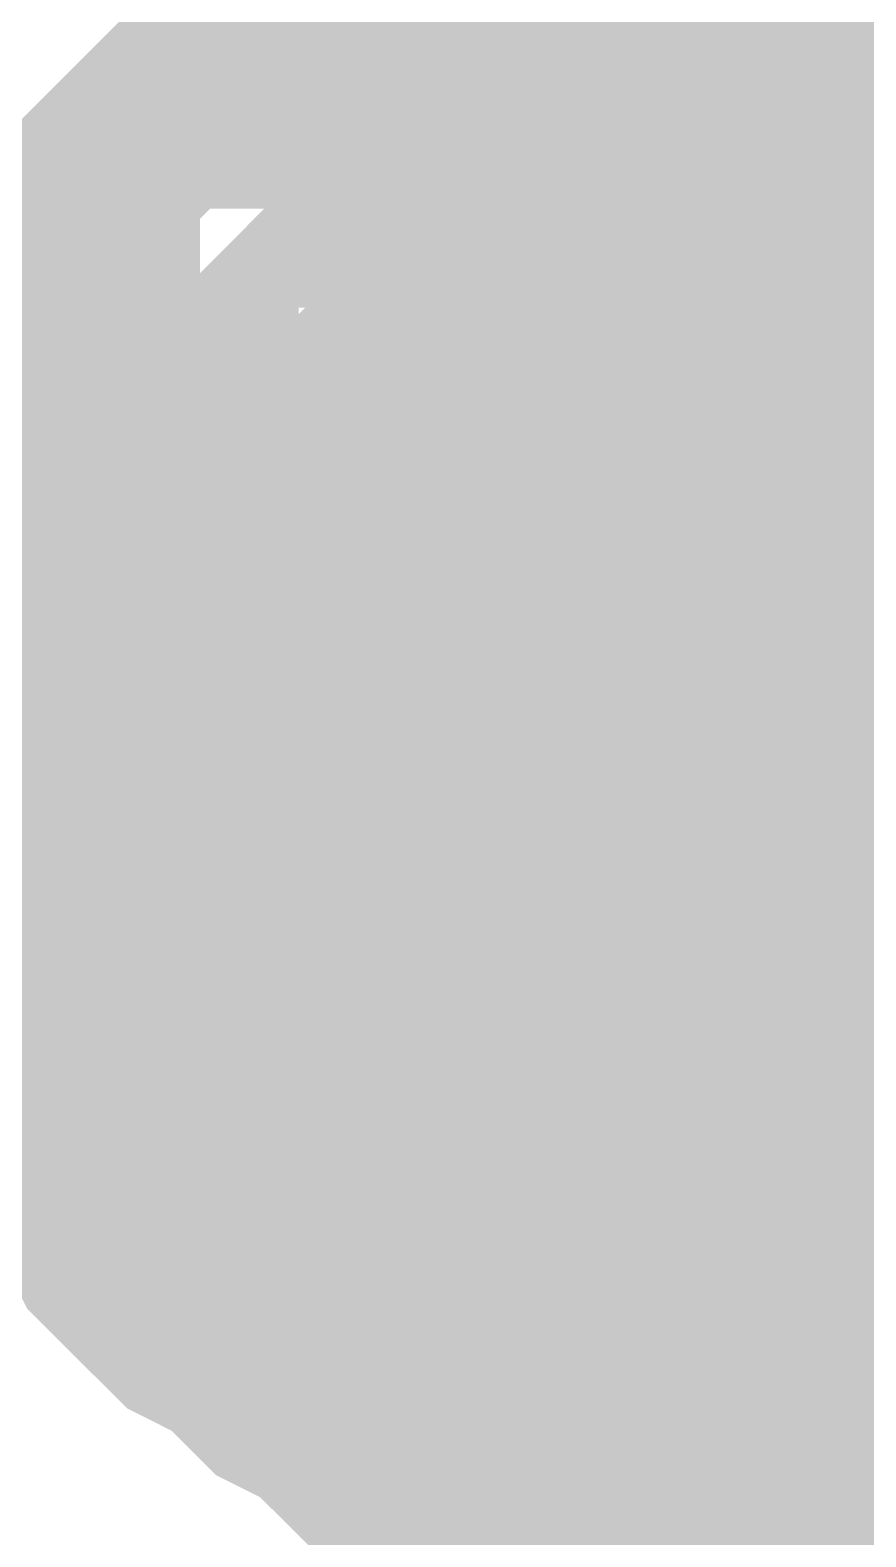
# Model space of a CAD drawing. Header units: inches. Extents: x 0 to 841, y 0 to 594.
# Drawn here: x 439.335 to 440.182, y 221.643 to 223.171 of the extents above; entities that cross this region are included whole.
import ezdxf

# ---------------------------------------------------------------- set-up
doc = ezdxf.new("R2010")
doc.units = ezdxf.units.IN
doc.layers.add('Sheet', color=255, linetype='Continuous')

msp = doc.modelspace()

# ---------------------------------------------------------------- linework, layer by layer
at = {"layer": 'Sheet'}
for points in [[(440.0158, 232.4973, 0.7493, 0.7493, 0), (440.0158, 222.4805, 0.7493, 0.7493, 0)], [(439.2523, 222.4805, 0.2997, 0.2997, 0), (439.2523, 222.5254, 0.2997, 0.2997, 0), (439.2523, 222.5703, 0.2997, 0.2997, 0), (439.2523, 222.5928, 0.2997, 0.2997, 0), (439.2747, 222.6377, 0.2997, 0.2997, 0), (439.2747, 222.6826, 0.2997, 0.2997, 0), (439.2972, 222.7051, 0.2997, 0.2997, 0), (439.2972, 222.75, 0.2997, 0.2997, 0), (439.3196, 222.7725, 0.2997, 0.2997, 0), (439.3196, 222.8174, 0.2997, 0.2997, 0), (439.3421, 222.8398, 0.2997, 0.2997, 0), (439.3646, 222.8848, 0.2997, 0.2997, 0), (439.387, 222.9072, 0.2997, 0.2997, 0), (439.4095, 222.9297, 0.2997, 0.2997, 0), (439.4319, 222.9746, 0.2997, 0.2997, 0), (439.4544, 222.9971, 0.2997, 0.2997, 0), (439.4768, 223.0195, 0.2997, 0.2997, 0), (439.4993, 223.042, 0.2997, 0.2997, 0), (439.5218, 223.0644, 0.2997, 0.2997, 0), (439.5667, 223.0869, 0.2997, 0.2997, 0), (439.5891, 223.1093, 0.2997, 0.2997, 0), (439.6116, 223.1318, 0.2997, 0.2997, 0), (439.6565, 223.1543, 0.2997, 0.2997, 0), (439.679, 223.1767, 0.2997, 0.2997, 0), (439.7239, 223.1767, 0.2997, 0.2997, 0), (439.7463, 223.1992, 0.2997, 0.2997, 0), (439.7913, 223.1992, 0.2997, 0.2997, 0), (439.8137, 223.2216, 0.2997, 0.2997, 0), (439.8586, 223.2216, 0.2997, 0.2997, 0), (439.9035, 223.2441, 0.2997, 0.2997, 0), (439.926, 223.2441, 0.2997, 0.2997, 0), (439.9709, 223.2441, 0.2997, 0.2997, 0), (440.0158, 223.2441, 0.2997, 0.2997, 0)], [(439.2523, 222.4805, 0.2997, 0.2997, 0), (439.2523, 222.5254, 0.2997, 0.2997, 0), (439.2523, 222.5703, 0.2997, 0.2997, 0), (439.2523, 222.5928, 0.2997, 0.2997, 0), (439.2747, 222.6377, 0.2997, 0.2997, 0), (439.2747, 222.6826, 0.2997, 0.2997, 0), (439.2972, 222.7051, 0.2997, 0.2997, 0), (439.2972, 222.75, 0.2997, 0.2997, 0), (439.3196, 222.7725, 0.2997, 0.2997, 0), (439.3196, 222.8174, 0.2997, 0.2997, 0), (439.3421, 222.8398, 0.2997, 0.2997, 0), (439.3646, 222.8848, 0.2997, 0.2997, 0), (439.387, 222.9072, 0.2997, 0.2997, 0), (439.4095, 222.9297, 0.2997, 0.2997, 0), (439.4319, 222.9746, 0.2997, 0.2997, 0), (439.4544, 222.9971, 0.2997, 0.2997, 0), (439.4768, 223.0195, 0.2997, 0.2997, 0), (439.4993, 223.042, 0.2997, 0.2997, 0), (439.5218, 223.0644, 0.2997, 0.2997, 0), (439.5667, 223.0869, 0.2997, 0.2997, 0), (439.5891, 223.1093, 0.2997, 0.2997, 0), (439.6116, 223.1318, 0.2997, 0.2997, 0), (439.6565, 223.1543, 0.2997, 0.2997, 0), (439.679, 223.1767, 0.2997, 0.2997, 0), (439.7239, 223.1767, 0.2997, 0.2997, 0), (439.7463, 223.1992, 0.2997, 0.2997, 0), (439.7913, 223.1992, 0.2997, 0.2997, 0), (439.8137, 223.2216, 0.2997, 0.2997, 0), (439.8586, 223.2216, 0.2997, 0.2997, 0), (439.9035, 223.2441, 0.2997, 0.2997, 0), (439.926, 223.2441, 0.2997, 0.2997, 0), (439.9709, 223.2441, 0.2997, 0.2997, 0), (440.0158, 223.2441, 0.2997, 0.2997, 0)], [(440.0158, 223.2441, 0.2997, 0.2997, 0), (440.0158, 223.2441, 0.2997, 0.2997, 0)], [(440.0158, 223.2441, 0.2997, 0.2997, 0), (440.0608, 223.2441, 0.2997, 0.2997, 0), (440.0832, 223.2441, 0.2997, 0.2997, 0), (440.1281, 223.2441, 0.2997, 0.2997, 0), (440.173, 223.2216, 0.2997, 0.2997, 0), (440.1955, 223.2216, 0.2997, 0.2997, 0), (440.2404, 223.1992, 0.2997, 0.2997, 0), (440.2629, 223.1992, 0.2997, 0.2997, 0), (440.3078, 223.1767, 0.2997, 0.2997, 0), (440.3302, 223.1767, 0.2997, 0.2997, 0), (440.3752, 223.1543, 0.2997, 0.2997, 0)], [(440.0158, 223.2441, 0.2997, 0.2997, 0), (440.0158, 223.2441, 0.2997, 0.2997, 0)], [(440.0158, 223.2441, 0.2997, 0.2997, 0), (440.0608, 223.2441, 0.2997, 0.2997, 0), (440.0832, 223.2441, 0.2997, 0.2997, 0), (440.1281, 223.2441, 0.2997, 0.2997, 0), (440.173, 223.2216, 0.2997, 0.2997, 0), (440.1955, 223.2216, 0.2997, 0.2997, 0), (440.2404, 223.1992, 0.2997, 0.2997, 0), (440.2629, 223.1992, 0.2997, 0.2997, 0), (440.3078, 223.1767, 0.2997, 0.2997, 0), (440.3302, 223.1767, 0.2997, 0.2997, 0), (440.3752, 223.1543, 0.2997, 0.2997, 0)], [(439.2747, 222.6826, 0.0991, 0.0991, 0), (439.2972, 222.7051, 0.0991, 0.0991, 0), (439.2972, 222.75, 0.0991, 0.0991, 0), (439.3196, 222.7725, 0.0991, 0.0991, 0), (439.3196, 222.8174, 0.0991, 0.0991, 0), (439.3421, 222.8398, 0.0991, 0.0991, 0), (439.3646, 222.8848, 0.0991, 0.0991, 0), (439.387, 222.9072, 0.0991, 0.0991, 0), (439.4095, 222.9297, 0.0991, 0.0991, 0), (439.4319, 222.9746, 0.0991, 0.0991, 0), (439.4544, 222.9971, 0.0991, 0.0991, 0), (439.4768, 223.0195, 0.0991, 0.0991, 0), (439.4993, 223.042, 0.0991, 0.0991, 0), (439.5218, 223.0644, 0.0991, 0.0991, 0), (439.5667, 223.0869, 0.0991, 0.0991, 0), (439.5891, 223.1093, 0.0991, 0.0991, 0), (439.6116, 223.1318, 0.0991, 0.0991, 0), (439.6565, 223.1543, 0.0991, 0.0991, 0), (439.679, 223.1767, 0.0991, 0.0991, 0), (439.7239, 223.1767, 0.0991, 0.0991, 0), (439.7463, 223.1992, 0.0991, 0.0991, 0), (439.7913, 223.1992, 0.0991, 0.0991, 0), (439.8137, 223.2216, 0.0991, 0.0991, 0)], [(439.2747, 222.6826, 0.0991, 0.0991, 0), (439.2972, 222.7051, 0.0991, 0.0991, 0), (439.2972, 222.75, 0.0991, 0.0991, 0), (439.3196, 222.7725, 0.0991, 0.0991, 0), (439.3196, 222.8174, 0.0991, 0.0991, 0), (439.3421, 222.8398, 0.0991, 0.0991, 0), (439.3646, 222.8848, 0.0991, 0.0991, 0), (439.387, 222.9072, 0.0991, 0.0991, 0), (439.4095, 222.9297, 0.0991, 0.0991, 0), (439.4319, 222.9746, 0.0991, 0.0991, 0), (439.4544, 222.9971, 0.0991, 0.0991, 0), (439.4768, 223.0195, 0.0991, 0.0991, 0), (439.4993, 223.042, 0.0991, 0.0991, 0), (439.5218, 223.0644, 0.0991, 0.0991, 0), (439.5667, 223.0869, 0.0991, 0.0991, 0), (439.5891, 223.1093, 0.0991, 0.0991, 0), (439.6116, 223.1318, 0.0991, 0.0991, 0), (439.6565, 223.1543, 0.0991, 0.0991, 0), (439.679, 223.1767, 0.0991, 0.0991, 0), (439.7239, 223.1767, 0.0991, 0.0991, 0), (439.7463, 223.1992, 0.0991, 0.0991, 0), (439.7913, 223.1992, 0.0991, 0.0991, 0), (439.8137, 223.2216, 0.0991, 0.0991, 0)], [(440.1955, 223.2216, 0.0991, 0.0991, 0), (440.2404, 223.1992, 0.0991, 0.0991, 0)], [(440.1955, 223.2216, 0.0991, 0.0991, 0), (440.2404, 223.1992, 0.0991, 0.0991, 0)], [(439.4993, 222.4805, 0.2997, 0.2997, 0), (439.4993, 222.5029, 0.2997, 0.2997, 0), (439.4993, 222.5254, 0.2997, 0.2997, 0), (439.4993, 222.5703, 0.2997, 0.2997, 0), (439.4993, 222.5928, 0.2997, 0.2997, 0), (439.5218, 222.6152, 0.2997, 0.2997, 0), (439.5218, 222.6377, 0.2997, 0.2997, 0), (439.5218, 222.6602, 0.2997, 0.2997, 0), (439.5442, 222.6826, 0.2997, 0.2997, 0), (439.5442, 222.7051, 0.2997, 0.2997, 0), (439.5667, 222.7275, 0.2997, 0.2997, 0), (439.5667, 222.75, 0.2997, 0.2997, 0), (439.5891, 222.7725, 0.2997, 0.2997, 0), (439.5891, 222.7949, 0.2997, 0.2997, 0), (439.6116, 222.8174, 0.2997, 0.2997, 0), (439.6341, 222.8398, 0.2997, 0.2997, 0), (439.6565, 222.8398, 0.2997, 0.2997, 0), (439.6565, 222.8623, 0.2997, 0.2997, 0), (439.679, 222.8848, 0.2997, 0.2997, 0), (439.7014, 222.9072, 0.2997, 0.2997, 0), (439.7239, 222.9072, 0.2997, 0.2997, 0), (439.7463, 222.9297, 0.2997, 0.2997, 0), (439.7688, 222.9297, 0.2997, 0.2997, 0), (439.7913, 222.9521, 0.2997, 0.2997, 0), (439.8137, 222.9521, 0.2997, 0.2997, 0), (439.8362, 222.9746, 0.2997, 0.2997, 0), (439.8586, 222.9746, 0.2997, 0.2997, 0), (439.8811, 222.9746, 0.2997, 0.2997, 0), (439.9035, 222.9971, 0.2997, 0.2997, 0), (439.926, 222.9971, 0.2997, 0.2997, 0), (439.9709, 222.9971, 0.2997, 0.2997, 0), (439.9934, 222.9971, 0.2997, 0.2997, 0), (440.0158, 222.9971, 0.2997, 0.2997, 0)], [(439.4993, 222.4805, 0.2997, 0.2997, 0), (439.4993, 222.5029, 0.2997, 0.2997, 0), (439.4993, 222.5254, 0.2997, 0.2997, 0), (439.4993, 222.5703, 0.2997, 0.2997, 0), (439.4993, 222.5928, 0.2997, 0.2997, 0), (439.5218, 222.6152, 0.2997, 0.2997, 0), (439.5218, 222.6377, 0.2997, 0.2997, 0), (439.5218, 222.6602, 0.2997, 0.2997, 0), (439.5442, 222.6826, 0.2997, 0.2997, 0), (439.5442, 222.7051, 0.2997, 0.2997, 0), (439.5667, 222.7275, 0.2997, 0.2997, 0), (439.5667, 222.75, 0.2997, 0.2997, 0), (439.5891, 222.7725, 0.2997, 0.2997, 0), (439.5891, 222.7949, 0.2997, 0.2997, 0), (439.6116, 222.8174, 0.2997, 0.2997, 0), (439.6341, 222.8398, 0.2997, 0.2997, 0), (439.6565, 222.8398, 0.2997, 0.2997, 0), (439.6565, 222.8623, 0.2997, 0.2997, 0), (439.679, 222.8848, 0.2997, 0.2997, 0), (439.7014, 222.9072, 0.2997, 0.2997, 0), (439.7239, 222.9072, 0.2997, 0.2997, 0), (439.7463, 222.9297, 0.2997, 0.2997, 0), (439.7688, 222.9297, 0.2997, 0.2997, 0), (439.7913, 222.9521, 0.2997, 0.2997, 0), (439.8137, 222.9521, 0.2997, 0.2997, 0), (439.8362, 222.9746, 0.2997, 0.2997, 0), (439.8586, 222.9746, 0.2997, 0.2997, 0), (439.8811, 222.9746, 0.2997, 0.2997, 0), (439.9035, 222.9971, 0.2997, 0.2997, 0), (439.926, 222.9971, 0.2997, 0.2997, 0), (439.9709, 222.9971, 0.2997, 0.2997, 0), (439.9934, 222.9971, 0.2997, 0.2997, 0), (440.0158, 222.9971, 0.2997, 0.2997, 0)], [(440.0158, 222.9971, 0.2997, 0.2997, 0), (440.0158, 222.9971, 0.2997, 0.2997, 0)], [(440.0158, 222.9971, 0.2997, 0.2997, 0), (440.0383, 222.9971, 0.2997, 0.2997, 0), (440.0608, 222.9971, 0.2997, 0.2997, 0), (440.0832, 222.9971, 0.2997, 0.2997, 0), (440.1057, 222.9971, 0.2997, 0.2997, 0), (440.1281, 222.9746, 0.2997, 0.2997, 0), (440.1506, 222.9746, 0.2997, 0.2997, 0), (440.1955, 222.9746, 0.2997, 0.2997, 0), (440.218, 222.9521, 0.2997, 0.2997, 0), (440.218, 222.9521, 0.2997, 0.2997, 0), (440.2404, 222.9297, 0.2997, 0.2997, 0), (440.2629, 222.9297, 0.2997, 0.2997, 0), (440.2853, 222.9072, 0.2997, 0.2997, 0), (440.3078, 222.9072, 0.2997, 0.2997, 0), (440.3302, 222.8848, 0.2997, 0.2997, 0), (440.3527, 222.8623, 0.2997, 0.2997, 0)], [(440.0158, 222.9971, 0.2997, 0.2997, 0), (440.0158, 222.9971, 0.2997, 0.2997, 0)], [(440.0158, 222.9971, 0.2997, 0.2997, 0), (440.0383, 222.9971, 0.2997, 0.2997, 0), (440.0608, 222.9971, 0.2997, 0.2997, 0), (440.0832, 222.9971, 0.2997, 0.2997, 0), (440.1057, 222.9971, 0.2997, 0.2997, 0), (440.1281, 222.9746, 0.2997, 0.2997, 0), (440.1506, 222.9746, 0.2997, 0.2997, 0), (440.1955, 222.9746, 0.2997, 0.2997, 0), (440.218, 222.9521, 0.2997, 0.2997, 0), (440.218, 222.9521, 0.2997, 0.2997, 0), (440.2404, 222.9297, 0.2997, 0.2997, 0), (440.2629, 222.9297, 0.2997, 0.2997, 0), (440.2853, 222.9072, 0.2997, 0.2997, 0), (440.3078, 222.9072, 0.2997, 0.2997, 0), (440.3302, 222.8848, 0.2997, 0.2997, 0), (440.3527, 222.8623, 0.2997, 0.2997, 0)], [(439.4993, 222.4805, 0.0991, 0.0991, 0), (439.4993, 222.5029, 0.0991, 0.0991, 0), (439.4993, 222.5254, 0.0991, 0.0991, 0), (439.4993, 222.5703, 0.0991, 0.0991, 0), (439.4993, 222.5928, 0.0991, 0.0991, 0), (439.5218, 222.6152, 0.0991, 0.0991, 0), (439.5218, 222.6377, 0.0991, 0.0991, 0), (439.5218, 222.6602, 0.0991, 0.0991, 0), (439.5442, 222.6826, 0.0991, 0.0991, 0), (439.5442, 222.7051, 0.0991, 0.0991, 0), (439.5667, 222.7275, 0.0991, 0.0991, 0), (439.5667, 222.75, 0.0991, 0.0991, 0), (439.5891, 222.7725, 0.0991, 0.0991, 0), (439.5891, 222.7949, 0.0991, 0.0991, 0), (439.6116, 222.8174, 0.0991, 0.0991, 0), (439.6341, 222.8398, 0.0991, 0.0991, 0), (439.6565, 222.8398, 0.0991, 0.0991, 0), (439.6565, 222.8623, 0.0991, 0.0991, 0), (439.679, 222.8848, 0.0991, 0.0991, 0), (439.7014, 222.9072, 0.0991, 0.0991, 0), (439.7239, 222.9072, 0.0991, 0.0991, 0), (439.7463, 222.9297, 0.0991, 0.0991, 0), (439.7688, 222.9297, 0.0991, 0.0991, 0), (439.7913, 222.9521, 0.0991, 0.0991, 0), (439.8137, 222.9521, 0.0991, 0.0991, 0), (439.8362, 222.9746, 0.0991, 0.0991, 0), (439.8586, 222.9746, 0.0991, 0.0991, 0), (439.8811, 222.9746, 0.0991, 0.0991, 0), (439.9035, 222.9971, 0.0991, 0.0991, 0), (439.926, 222.9971, 0.0991, 0.0991, 0), (439.9709, 222.9971, 0.0991, 0.0991, 0), (439.9934, 222.9971, 0.0991, 0.0991, 0), (440.0158, 222.9971, 0.0991, 0.0991, 0)], [(439.4993, 222.4805, 0.0991, 0.0991, 0), (439.4993, 222.5029, 0.0991, 0.0991, 0), (439.4993, 222.5254, 0.0991, 0.0991, 0), (439.4993, 222.5703, 0.0991, 0.0991, 0), (439.4993, 222.5928, 0.0991, 0.0991, 0), (439.5218, 222.6152, 0.0991, 0.0991, 0), (439.5218, 222.6377, 0.0991, 0.0991, 0), (439.5218, 222.6602, 0.0991, 0.0991, 0), (439.5442, 222.6826, 0.0991, 0.0991, 0), (439.5442, 222.7051, 0.0991, 0.0991, 0), (439.5667, 222.7275, 0.0991, 0.0991, 0), (439.5667, 222.75, 0.0991, 0.0991, 0), (439.5891, 222.7725, 0.0991, 0.0991, 0), (439.5891, 222.7949, 0.0991, 0.0991, 0), (439.6116, 222.8174, 0.0991, 0.0991, 0), (439.6341, 222.8398, 0.0991, 0.0991, 0), (439.6565, 222.8398, 0.0991, 0.0991, 0), (439.6565, 222.8623, 0.0991, 0.0991, 0), (439.679, 222.8848, 0.0991, 0.0991, 0), (439.7014, 222.9072, 0.0991, 0.0991, 0), (439.7239, 222.9072, 0.0991, 0.0991, 0), (439.7463, 222.9297, 0.0991, 0.0991, 0), (439.7688, 222.9297, 0.0991, 0.0991, 0), (439.7913, 222.9521, 0.0991, 0.0991, 0), (439.8137, 222.9521, 0.0991, 0.0991, 0), (439.8362, 222.9746, 0.0991, 0.0991, 0), (439.8586, 222.9746, 0.0991, 0.0991, 0), (439.8811, 222.9746, 0.0991, 0.0991, 0), (439.9035, 222.9971, 0.0991, 0.0991, 0), (439.926, 222.9971, 0.0991, 0.0991, 0), (439.9709, 222.9971, 0.0991, 0.0991, 0), (439.9934, 222.9971, 0.0991, 0.0991, 0), (440.0158, 222.9971, 0.0991, 0.0991, 0)], [(440.0158, 222.9971, 0.0991, 0.0991, 0), (440.0158, 222.9971, 0.0991, 0.0991, 0)], [(440.0158, 222.9971, 0.0991, 0.0991, 0), (440.0383, 222.9971, 0.0991, 0.0991, 0), (440.0608, 222.9971, 0.0991, 0.0991, 0), (440.0832, 222.9971, 0.0991, 0.0991, 0), (440.1057, 222.9971, 0.0991, 0.0991, 0), (440.1281, 222.9746, 0.0991, 0.0991, 0), (440.1506, 222.9746, 0.0991, 0.0991, 0), (440.1955, 222.9746, 0.0991, 0.0991, 0), (440.218, 222.9521, 0.0991, 0.0991, 0), (440.218, 222.9521, 0.0991, 0.0991, 0), (440.2404, 222.9297, 0.0991, 0.0991, 0)], [(440.0158, 222.9971, 0.0991, 0.0991, 0), (440.0158, 222.9971, 0.0991, 0.0991, 0)], [(440.0158, 222.9971, 0.0991, 0.0991, 0), (440.0383, 222.9971, 0.0991, 0.0991, 0), (440.0608, 222.9971, 0.0991, 0.0991, 0), (440.0832, 222.9971, 0.0991, 0.0991, 0), (440.1057, 222.9971, 0.0991, 0.0991, 0), (440.1281, 222.9746, 0.0991, 0.0991, 0), (440.1506, 222.9746, 0.0991, 0.0991, 0), (440.1955, 222.9746, 0.0991, 0.0991, 0), (440.218, 222.9521, 0.0991, 0.0991, 0), (440.218, 222.9521, 0.0991, 0.0991, 0), (440.2404, 222.9297, 0.0991, 0.0991, 0)], [(455.0177, 222.4805, 0.7493, 0.7493, 0), (440.0158, 222.4805, 0.7493, 0.7493, 0), (440.0158, 217.4946, 0.7493, 0.7493, 0), (425.014, 217.4946, 0.7493, 0.7493, 0)], [(440.0158, 221.7169, 0.2997, 0.2997, 0), (439.9709, 221.7169, 0.2997, 0.2997, 0), (439.926, 221.7169, 0.2997, 0.2997, 0), (439.9035, 221.7169, 0.2997, 0.2997, 0), (439.8586, 221.7393, 0.2997, 0.2997, 0), (439.8137, 221.7393, 0.2997, 0.2997, 0), (439.7913, 221.7618, 0.2997, 0.2997, 0), (439.7463, 221.7618, 0.2997, 0.2997, 0), (439.7239, 221.7843, 0.2997, 0.2997, 0), (439.679, 221.7843, 0.2997, 0.2997, 0), (439.6565, 221.8067, 0.2997, 0.2997, 0), (439.6116, 221.8292, 0.2997, 0.2997, 0), (439.5891, 221.8516, 0.2997, 0.2997, 0), (439.5667, 221.8741, 0.2997, 0.2997, 0), (439.5218, 221.8966, 0.2997, 0.2997, 0), (439.4993, 221.919, 0.2997, 0.2997, 0), (439.4768, 221.9415, 0.2997, 0.2997, 0), (439.4544, 221.9639, 0.2997, 0.2997, 0), (439.4319, 222.0088, 0.2997, 0.2997, 0), (439.4095, 222.0313, 0.2997, 0.2997, 0), (439.387, 222.0538, 0.2997, 0.2997, 0), (439.3646, 222.0987, 0.2997, 0.2997, 0), (439.3421, 222.1211, 0.2997, 0.2997, 0), (439.3196, 222.1661, 0.2997, 0.2997, 0), (439.3196, 222.1885, 0.2997, 0.2997, 0), (439.2972, 222.2334, 0.2997, 0.2997, 0), (439.2972, 222.2559, 0.2997, 0.2997, 0), (439.2747, 222.3008, 0.2997, 0.2997, 0), (439.2747, 222.3233, 0.2997, 0.2997, 0), (439.2523, 222.3682, 0.2997, 0.2997, 0), (439.2523, 222.4131, 0.2997, 0.2997, 0), (439.2523, 222.4356, 0.2997, 0.2997, 0), (439.2523, 222.4805, 0.2997, 0.2997, 0)], [(439.2523, 222.4805, 0.2997, 0.2997, 0), (439.2523, 222.4805, 0.2997, 0.2997, 0)], [(440.0158, 221.7169, 0.2997, 0.2997, 0), (439.9709, 221.7169, 0.2997, 0.2997, 0), (439.926, 221.7169, 0.2997, 0.2997, 0), (439.9035, 221.7169, 0.2997, 0.2997, 0), (439.8586, 221.7393, 0.2997, 0.2997, 0), (439.8137, 221.7393, 0.2997, 0.2997, 0), (439.7913, 221.7618, 0.2997, 0.2997, 0), (439.7463, 221.7618, 0.2997, 0.2997, 0), (439.7239, 221.7843, 0.2997, 0.2997, 0), (439.679, 221.7843, 0.2997, 0.2997, 0), (439.6565, 221.8067, 0.2997, 0.2997, 0), (439.6116, 221.8292, 0.2997, 0.2997, 0), (439.5891, 221.8516, 0.2997, 0.2997, 0), (439.5667, 221.8741, 0.2997, 0.2997, 0), (439.5218, 221.8966, 0.2997, 0.2997, 0), (439.4993, 221.919, 0.2997, 0.2997, 0), (439.4768, 221.9415, 0.2997, 0.2997, 0), (439.4544, 221.9639, 0.2997, 0.2997, 0), (439.4319, 222.0088, 0.2997, 0.2997, 0), (439.4095, 222.0313, 0.2997, 0.2997, 0), (439.387, 222.0538, 0.2997, 0.2997, 0), (439.3646, 222.0987, 0.2997, 0.2997, 0), (439.3421, 222.1211, 0.2997, 0.2997, 0), (439.3196, 222.1661, 0.2997, 0.2997, 0), (439.3196, 222.1885, 0.2997, 0.2997, 0), (439.2972, 222.2334, 0.2997, 0.2997, 0), (439.2972, 222.2559, 0.2997, 0.2997, 0), (439.2747, 222.3008, 0.2997, 0.2997, 0), (439.2747, 222.3233, 0.2997, 0.2997, 0), (439.2523, 222.3682, 0.2997, 0.2997, 0), (439.2523, 222.4131, 0.2997, 0.2997, 0), (439.2523, 222.4356, 0.2997, 0.2997, 0), (439.2523, 222.4805, 0.2997, 0.2997, 0)], [(439.2523, 222.4805, 0.2997, 0.2997, 0), (439.2523, 222.4805, 0.2997, 0.2997, 0)], [(440.0158, 221.9864, 0.2997, 0.2997, 0), (439.9934, 221.9864, 0.2997, 0.2997, 0), (439.9709, 221.9864, 0.2997, 0.2997, 0), (439.926, 221.9864, 0.2997, 0.2997, 0), (439.9035, 221.9864, 0.2997, 0.2997, 0), (439.8811, 222.0088, 0.2997, 0.2997, 0), (439.8586, 222.0088, 0.2997, 0.2997, 0), (439.8362, 222.0088, 0.2997, 0.2997, 0), (439.8137, 222.0313, 0.2997, 0.2997, 0), (439.7913, 222.0313, 0.2997, 0.2997, 0), (439.7688, 222.0538, 0.2997, 0.2997, 0), (439.7463, 222.0538, 0.2997, 0.2997, 0), (439.7239, 222.0762, 0.2997, 0.2997, 0), (439.7014, 222.0762, 0.2997, 0.2997, 0), (439.679, 222.0987, 0.2997, 0.2997, 0), (439.6565, 222.1211, 0.2997, 0.2997, 0), (439.6565, 222.1211, 0.2997, 0.2997, 0), (439.6341, 222.1436, 0.2997, 0.2997, 0), (439.6116, 222.1661, 0.2997, 0.2997, 0), (439.5891, 222.1885, 0.2997, 0.2997, 0), (439.5891, 222.211, 0.2997, 0.2997, 0), (439.5667, 222.2334, 0.2997, 0.2997, 0), (439.5667, 222.2559, 0.2997, 0.2997, 0), (439.5442, 222.2784, 0.2997, 0.2997, 0), (439.5442, 222.3008, 0.2997, 0.2997, 0), (439.5218, 222.3008, 0.2997, 0.2997, 0), (439.5218, 222.3457, 0.2997, 0.2997, 0), (439.5218, 222.3682, 0.2997, 0.2997, 0), (439.4993, 222.3907, 0.2997, 0.2997, 0), (439.4993, 222.4131, 0.2997, 0.2997, 0), (439.4993, 222.4356, 0.2997, 0.2997, 0), (439.4993, 222.458, 0.2997, 0.2997, 0), (439.4993, 222.4805, 0.2997, 0.2997, 0)], [(439.4993, 222.4805, 0.2997, 0.2997, 0), (439.4993, 222.4805, 0.2997, 0.2997, 0)], [(440.0158, 221.9864, 0.2997, 0.2997, 0), (439.9934, 221.9864, 0.2997, 0.2997, 0), (439.9709, 221.9864, 0.2997, 0.2997, 0), (439.926, 221.9864, 0.2997, 0.2997, 0), (439.9035, 221.9864, 0.2997, 0.2997, 0), (439.8811, 222.0088, 0.2997, 0.2997, 0), (439.8586, 222.0088, 0.2997, 0.2997, 0), (439.8362, 222.0088, 0.2997, 0.2997, 0), (439.8137, 222.0313, 0.2997, 0.2997, 0), (439.7913, 222.0313, 0.2997, 0.2997, 0), (439.7688, 222.0538, 0.2997, 0.2997, 0), (439.7463, 222.0538, 0.2997, 0.2997, 0), (439.7239, 222.0762, 0.2997, 0.2997, 0), (439.7014, 222.0762, 0.2997, 0.2997, 0), (439.679, 222.0987, 0.2997, 0.2997, 0), (439.6565, 222.1211, 0.2997, 0.2997, 0), (439.6565, 222.1211, 0.2997, 0.2997, 0), (439.6341, 222.1436, 0.2997, 0.2997, 0), (439.6116, 222.1661, 0.2997, 0.2997, 0), (439.5891, 222.1885, 0.2997, 0.2997, 0), (439.5891, 222.211, 0.2997, 0.2997, 0), (439.5667, 222.2334, 0.2997, 0.2997, 0), (439.5667, 222.2559, 0.2997, 0.2997, 0), (439.5442, 222.2784, 0.2997, 0.2997, 0), (439.5442, 222.3008, 0.2997, 0.2997, 0), (439.5218, 222.3008, 0.2997, 0.2997, 0), (439.5218, 222.3457, 0.2997, 0.2997, 0), (439.5218, 222.3682, 0.2997, 0.2997, 0), (439.4993, 222.3907, 0.2997, 0.2997, 0), (439.4993, 222.4131, 0.2997, 0.2997, 0), (439.4993, 222.4356, 0.2997, 0.2997, 0), (439.4993, 222.458, 0.2997, 0.2997, 0), (439.4993, 222.4805, 0.2997, 0.2997, 0)], [(439.4993, 222.4805, 0.2997, 0.2997, 0), (439.4993, 222.4805, 0.2997, 0.2997, 0)], [(440.0158, 221.9864, 0.0991, 0.0991, 0), (439.9934, 221.9864, 0.0991, 0.0991, 0), (439.9709, 221.9864, 0.0991, 0.0991, 0), (439.926, 221.9864, 0.0991, 0.0991, 0), (439.9035, 221.9864, 0.0991, 0.0991, 0), (439.8811, 222.0088, 0.0991, 0.0991, 0), (439.8586, 222.0088, 0.0991, 0.0991, 0), (439.8362, 222.0088, 0.0991, 0.0991, 0), (439.8137, 222.0313, 0.0991, 0.0991, 0), (439.7913, 222.0313, 0.0991, 0.0991, 0), (439.7688, 222.0538, 0.0991, 0.0991, 0), (439.7463, 222.0538, 0.0991, 0.0991, 0), (439.7239, 222.0762, 0.0991, 0.0991, 0), (439.7014, 222.0762, 0.0991, 0.0991, 0), (439.679, 222.0987, 0.0991, 0.0991, 0), (439.6565, 222.1211, 0.0991, 0.0991, 0), (439.6565, 222.1211, 0.0991, 0.0991, 0), (439.6341, 222.1436, 0.0991, 0.0991, 0), (439.6116, 222.1661, 0.0991, 0.0991, 0), (439.5891, 222.1885, 0.0991, 0.0991, 0), (439.5891, 222.211, 0.0991, 0.0991, 0), (439.5667, 222.2334, 0.0991, 0.0991, 0), (439.5667, 222.2559, 0.0991, 0.0991, 0), (439.5442, 222.2784, 0.0991, 0.0991, 0), (439.5442, 222.3008, 0.0991, 0.0991, 0), (439.5218, 222.3008, 0.0991, 0.0991, 0), (439.5218, 222.3457, 0.0991, 0.0991, 0), (439.5218, 222.3682, 0.0991, 0.0991, 0), (439.4993, 222.3907, 0.0991, 0.0991, 0), (439.4993, 222.4131, 0.0991, 0.0991, 0), (439.4993, 222.4356, 0.0991, 0.0991, 0), (439.4993, 222.458, 0.0991, 0.0991, 0), (439.4993, 222.4805, 0.0991, 0.0991, 0)], [(439.4993, 222.4805, 0.0991, 0.0991, 0), (439.4993, 222.4805, 0.0991, 0.0991, 0)], [(440.0158, 221.9864, 0.0991, 0.0991, 0), (439.9934, 221.9864, 0.0991, 0.0991, 0), (439.9709, 221.9864, 0.0991, 0.0991, 0), (439.926, 221.9864, 0.0991, 0.0991, 0), (439.9035, 221.9864, 0.0991, 0.0991, 0), (439.8811, 222.0088, 0.0991, 0.0991, 0), (439.8586, 222.0088, 0.0991, 0.0991, 0), (439.8362, 222.0088, 0.0991, 0.0991, 0), (439.8137, 222.0313, 0.0991, 0.0991, 0), (439.7913, 222.0313, 0.0991, 0.0991, 0), (439.7688, 222.0538, 0.0991, 0.0991, 0), (439.7463, 222.0538, 0.0991, 0.0991, 0), (439.7239, 222.0762, 0.0991, 0.0991, 0), (439.7014, 222.0762, 0.0991, 0.0991, 0), (439.679, 222.0987, 0.0991, 0.0991, 0), (439.6565, 222.1211, 0.0991, 0.0991, 0), (439.6565, 222.1211, 0.0991, 0.0991, 0), (439.6341, 222.1436, 0.0991, 0.0991, 0), (439.6116, 222.1661, 0.0991, 0.0991, 0), (439.5891, 222.1885, 0.0991, 0.0991, 0), (439.5891, 222.211, 0.0991, 0.0991, 0), (439.5667, 222.2334, 0.0991, 0.0991, 0), (439.5667, 222.2559, 0.0991, 0.0991, 0), (439.5442, 222.2784, 0.0991, 0.0991, 0), (439.5442, 222.3008, 0.0991, 0.0991, 0), (439.5218, 222.3008, 0.0991, 0.0991, 0), (439.5218, 222.3457, 0.0991, 0.0991, 0), (439.5218, 222.3682, 0.0991, 0.0991, 0), (439.4993, 222.3907, 0.0991, 0.0991, 0), (439.4993, 222.4131, 0.0991, 0.0991, 0), (439.4993, 222.4356, 0.0991, 0.0991, 0), (439.4993, 222.458, 0.0991, 0.0991, 0), (439.4993, 222.4805, 0.0991, 0.0991, 0)], [(439.4993, 222.4805, 0.0991, 0.0991, 0), (439.4993, 222.4805, 0.0991, 0.0991, 0)], [(440.0158, 221.7169, 0.0991, 0.0991, 0), (439.9709, 221.7169, 0.0991, 0.0991, 0), (439.926, 221.7169, 0.0991, 0.0991, 0), (439.9035, 221.7169, 0.0991, 0.0991, 0), (439.8586, 221.7393, 0.0991, 0.0991, 0), (439.8137, 221.7393, 0.0991, 0.0991, 0), (439.7913, 221.7618, 0.0991, 0.0991, 0), (439.7463, 221.7618, 0.0991, 0.0991, 0), (439.7239, 221.7843, 0.0991, 0.0991, 0), (439.679, 221.7843, 0.0991, 0.0991, 0), (439.6565, 221.8067, 0.0991, 0.0991, 0), (439.6116, 221.8292, 0.0991, 0.0991, 0), (439.5891, 221.8516, 0.0991, 0.0991, 0), (439.5667, 221.8741, 0.0991, 0.0991, 0), (439.5218, 221.8966, 0.0991, 0.0991, 0), (439.4993, 221.919, 0.0991, 0.0991, 0), (439.4768, 221.9415, 0.0991, 0.0991, 0), (439.4544, 221.9639, 0.0991, 0.0991, 0), (439.4319, 222.0088, 0.0991, 0.0991, 0), (439.4095, 222.0313, 0.0991, 0.0991, 0), (439.387, 222.0538, 0.0991, 0.0991, 0), (439.3646, 222.0987, 0.0991, 0.0991, 0), (439.3421, 222.1211, 0.0991, 0.0991, 0), (439.3196, 222.1661, 0.0991, 0.0991, 0), (439.3196, 222.1885, 0.0991, 0.0991, 0), (439.2972, 222.2334, 0.0991, 0.0991, 0), (439.2972, 222.2559, 0.0991, 0.0991, 0), (439.2747, 222.3008, 0.0991, 0.0991, 0)], [(440.0158, 221.7169, 0.0991, 0.0991, 0), (439.9709, 221.7169, 0.0991, 0.0991, 0), (439.926, 221.7169, 0.0991, 0.0991, 0), (439.9035, 221.7169, 0.0991, 0.0991, 0), (439.8586, 221.7393, 0.0991, 0.0991, 0), (439.8137, 221.7393, 0.0991, 0.0991, 0), (439.7913, 221.7618, 0.0991, 0.0991, 0), (439.7463, 221.7618, 0.0991, 0.0991, 0), (439.7239, 221.7843, 0.0991, 0.0991, 0), (439.679, 221.7843, 0.0991, 0.0991, 0), (439.6565, 221.8067, 0.0991, 0.0991, 0), (439.6116, 221.8292, 0.0991, 0.0991, 0), (439.5891, 221.8516, 0.0991, 0.0991, 0), (439.5667, 221.8741, 0.0991, 0.0991, 0), (439.5218, 221.8966, 0.0991, 0.0991, 0), (439.4993, 221.919, 0.0991, 0.0991, 0), (439.4768, 221.9415, 0.0991, 0.0991, 0), (439.4544, 221.9639, 0.0991, 0.0991, 0), (439.4319, 222.0088, 0.0991, 0.0991, 0), (439.4095, 222.0313, 0.0991, 0.0991, 0), (439.387, 222.0538, 0.0991, 0.0991, 0), (439.3646, 222.0987, 0.0991, 0.0991, 0), (439.3421, 222.1211, 0.0991, 0.0991, 0), (439.3196, 222.1661, 0.0991, 0.0991, 0), (439.3196, 222.1885, 0.0991, 0.0991, 0), (439.2972, 222.2334, 0.0991, 0.0991, 0), (439.2972, 222.2559, 0.0991, 0.0991, 0), (439.2747, 222.3008, 0.0991, 0.0991, 0)], [(440.3527, 222.1211, 0.2997, 0.2997, 0), (440.3302, 222.0987, 0.2997, 0.2997, 0), (440.3078, 222.0762, 0.2997, 0.2997, 0), (440.2853, 222.0762, 0.2997, 0.2997, 0), (440.2629, 222.0538, 0.2997, 0.2997, 0), (440.2404, 222.0538, 0.2997, 0.2997, 0), (440.218, 222.0313, 0.2997, 0.2997, 0), (440.218, 222.0313, 0.2997, 0.2997, 0), (440.1955, 222.0088, 0.2997, 0.2997, 0), (440.1506, 222.0088, 0.2997, 0.2997, 0), (440.1281, 222.0088, 0.2997, 0.2997, 0), (440.1057, 221.9864, 0.2997, 0.2997, 0), (440.0832, 221.9864, 0.2997, 0.2997, 0), (440.0608, 221.9864, 0.2997, 0.2997, 0), (440.0383, 221.9864, 0.2997, 0.2997, 0), (440.0158, 221.9864, 0.2997, 0.2997, 0)], [(440.3527, 222.1211, 0.2997, 0.2997, 0), (440.3302, 222.0987, 0.2997, 0.2997, 0), (440.3078, 222.0762, 0.2997, 0.2997, 0), (440.2853, 222.0762, 0.2997, 0.2997, 0), (440.2629, 222.0538, 0.2997, 0.2997, 0), (440.2404, 222.0538, 0.2997, 0.2997, 0), (440.218, 222.0313, 0.2997, 0.2997, 0), (440.218, 222.0313, 0.2997, 0.2997, 0), (440.1955, 222.0088, 0.2997, 0.2997, 0), (440.1506, 222.0088, 0.2997, 0.2997, 0), (440.1281, 222.0088, 0.2997, 0.2997, 0), (440.1057, 221.9864, 0.2997, 0.2997, 0), (440.0832, 221.9864, 0.2997, 0.2997, 0), (440.0608, 221.9864, 0.2997, 0.2997, 0), (440.0383, 221.9864, 0.2997, 0.2997, 0), (440.0158, 221.9864, 0.2997, 0.2997, 0)], [(440.2404, 222.0538, 0.0991, 0.0991, 0), (440.218, 222.0313, 0.0991, 0.0991, 0), (440.218, 222.0313, 0.0991, 0.0991, 0), (440.1955, 222.0088, 0.0991, 0.0991, 0), (440.1506, 222.0088, 0.0991, 0.0991, 0), (440.1281, 222.0088, 0.0991, 0.0991, 0), (440.1057, 221.9864, 0.0991, 0.0991, 0), (440.0832, 221.9864, 0.0991, 0.0991, 0), (440.0608, 221.9864, 0.0991, 0.0991, 0), (440.0383, 221.9864, 0.0991, 0.0991, 0), (440.0158, 221.9864, 0.0991, 0.0991, 0)], [(440.2404, 222.0538, 0.0991, 0.0991, 0), (440.218, 222.0313, 0.0991, 0.0991, 0), (440.218, 222.0313, 0.0991, 0.0991, 0), (440.1955, 222.0088, 0.0991, 0.0991, 0), (440.1506, 222.0088, 0.0991, 0.0991, 0), (440.1281, 222.0088, 0.0991, 0.0991, 0), (440.1057, 221.9864, 0.0991, 0.0991, 0), (440.0832, 221.9864, 0.0991, 0.0991, 0), (440.0608, 221.9864, 0.0991, 0.0991, 0), (440.0383, 221.9864, 0.0991, 0.0991, 0), (440.0158, 221.9864, 0.0991, 0.0991, 0)], [(440.3752, 221.8067, 0.2997, 0.2997, 0), (440.3302, 221.7843, 0.2997, 0.2997, 0), (440.3078, 221.7843, 0.2997, 0.2997, 0), (440.2629, 221.7618, 0.2997, 0.2997, 0), (440.2404, 221.7618, 0.2997, 0.2997, 0), (440.1955, 221.7393, 0.2997, 0.2997, 0), (440.173, 221.7393, 0.2997, 0.2997, 0), (440.1281, 221.7169, 0.2997, 0.2997, 0), (440.0832, 221.7169, 0.2997, 0.2997, 0), (440.0608, 221.7169, 0.2997, 0.2997, 0), (440.0158, 221.7169, 0.2997, 0.2997, 0)], [(440.3752, 221.8067, 0.2997, 0.2997, 0), (440.3302, 221.7843, 0.2997, 0.2997, 0), (440.3078, 221.7843, 0.2997, 0.2997, 0), (440.2629, 221.7618, 0.2997, 0.2997, 0), (440.2404, 221.7618, 0.2997, 0.2997, 0), (440.1955, 221.7393, 0.2997, 0.2997, 0), (440.173, 221.7393, 0.2997, 0.2997, 0), (440.1281, 221.7169, 0.2997, 0.2997, 0), (440.0832, 221.7169, 0.2997, 0.2997, 0), (440.0608, 221.7169, 0.2997, 0.2997, 0), (440.0158, 221.7169, 0.2997, 0.2997, 0)], [(440.2404, 221.7618, 0.0991, 0.0991, 0), (440.1955, 221.7393, 0.0991, 0.0991, 0), (440.173, 221.7393, 0.0991, 0.0991, 0), (440.1281, 221.7169, 0.0991, 0.0991, 0), (440.0832, 221.7169, 0.0991, 0.0991, 0), (440.0608, 221.7169, 0.0991, 0.0991, 0), (440.0158, 221.7169, 0.0991, 0.0991, 0)], [(440.2404, 221.7618, 0.0991, 0.0991, 0), (440.1955, 221.7393, 0.0991, 0.0991, 0), (440.173, 221.7393, 0.0991, 0.0991, 0), (440.1281, 221.7169, 0.0991, 0.0991, 0), (440.0832, 221.7169, 0.0991, 0.0991, 0), (440.0608, 221.7169, 0.0991, 0.0991, 0), (440.0158, 221.7169, 0.0991, 0.0991, 0)]]:
    msp.add_lwpolyline(points, format="xyseb", dxfattribs=at)
msp.add_lwpolyline([(439.746, 222.5, 0.508, 0.508, 1), (440.254, 222.5, 0.508, 0.508, 1)], format="xyseb", close=True, dxfattribs=at)

doc.saveas('drawing.dxf')
